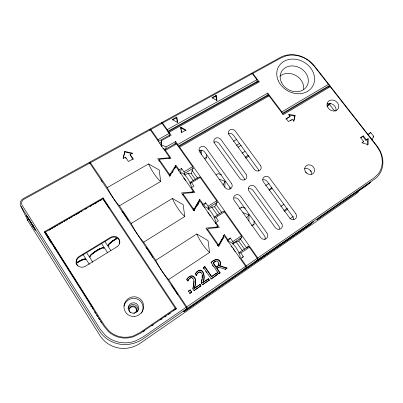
<?xml version="1.0" encoding="UTF-8"?>
<svg xmlns="http://www.w3.org/2000/svg" width="403" height="403" viewBox="0 0 403 403"><rect width="100%" height="100%" fill="white"/><g stroke="black" fill="none" stroke-linecap="round" stroke-linejoin="round"><path stroke-width="0.6" d="M161.129 145.992L161.145 143.236L161.709 140.531L171.189 135.207L169.099 132.244L168.232 131.756L258.177 81.557L259.205 81.89L169.099 132.244M161.346 146.581L161.709 140.531M366.387 139.826L368.181 138.652L368.125 144.657L361.894 142.768L363.692 141.589L360.625 137.645L363.32 135.892L366.387 139.826L365.869 140.335L362.811 136.405L363.32 135.892M367.601 145.156L367.657 139.166L368.181 138.652M252.832 225.479L254.081 224.033L254.132 221.025M248.888 221.03L249.009 214.839L242.954 212.693M230.012 188.997L230.073 187.163M224.849 187.259L225.055 181.274L219.066 179.134M205.656 159.225L206.472 157.256L206.593 154.767M201.414 154.334L201.621 150.284M123.237 158.364L124.865 151.452L132.511 153.18L130.174 154.485L130.129 155.009L133.096 159.351L133.151 158.837L130.174 154.485M124.865 151.452L123.122 158.429L125.479 157.11L126.104 158.601M202.11 277.803L202.19 275.355M193.621 284.478L193.818 280.997M149.856 130.199L150.042 129.015L161.205 122.88L162.051 123.343L169.154 133.418L169.764 135.02L169.487 136.209M201.656 281.042L202.014 278.805M193.254 286.74L193.531 285.042M161.553 123.615L161.759 122.572L251.311 73.376L252.323 73.689L256.892 79.749L257.321 81.335L256.545 82.968M201.309 282.785L201.54 281.621M201.193 283.369L201.409 283.113C201.752 279.667 204.266 273.969 200.155 271.944C198.13 271.874 196.961 273.914 196.196 275.501L195.651 274.69M192.77 289.087L192.966 288.845C193.324 285.374 195.903 279.627 191.757 277.576L190.07 278.04L189.138 278.952M192.891 288.498L193.133 287.324M202.769 284.639L209.359 280.05L208.467 278.745L202.79 282.71C205.621 277.879 203.233 265.461 196.085 272.559M202.79 282.71L203.006 282.453C206.326 275.778 202.241 264.066 195.102 273.884M293.58 121.202L295.051 115.454L288.598 114.301L290.089 116.276L289.722 116.84L285.863 119.147L286.226 118.588L290.089 116.276M295.051 115.454L293.837 121.222L292.336 119.243L288.477 121.565L286.226 118.588M199.898 284.674L200.79 285.984L193.858 290.704L201.001 285.737L200.11 284.422L194.387 288.417C195.117 284.609 197.208 278.71 192.83 276.302C190.297 275.355 187.914 277.521 186.675 279.526L187.773 281.153L188.307 280.201M194.387 288.417L194.584 288.175C195.319 284.357 197.41 278.448 193.027 276.03C190.488 275.083 188.095 277.254 186.856 279.264L187.954 280.896M158.984 161.356L159.331 159.744L160.47 159.089L171.008 158.303L165.437 150.304L164.565 149.765L175.693 143.433L176.579 143.952L192.599 166.676L193.178 168.242L191.208 173.481L195.4 179.441M177.748 144.506L267.718 93.153L268.126 94.73L178.348 146.098L177.748 144.506L175.643 141.524L166.167 146.904L165.557 149.543L162.787 148.354M172.237 120.099L172.373 119.52L176.741 117.112L177.511 122.477L172.373 119.52M177.28 122.452L176.741 117.112M169.043 158.837L169.451 157.23L150.294 129.801L149.473 129.323L89.934 162.026L90.035 163.205M174.937 144.188L175.643 141.524M180.836 127.131L180.685 127.701L185.813 130.622L185.974 130.063L180.836 127.131L181.612 132.527L185.974 130.063M169.099 175.471L169.426 174.287L170.565 173.622L175.824 165.185L179.123 169.9L178.756 171.058M169.734 176.585L170.565 173.622M174.897 168.333L175.824 165.185M180.081 173.114L181.592 168.449L183.944 171.804L184.539 173.371L184.131 174.554M216.698 100.564L215.943 96.02L216.164 95.41L212.028 97.687L217.021 100.528L216.164 95.41M182.72 195.107L183.123 194.024L184.257 193.334L194.845 192.397L191.49 187.591L193.954 186.095L191.576 182.7L190.629 182.07L189.964 183.783M200.175 152.591L201.052 150.284M191.697 193.047L192.135 191.989L193.259 191.304L176.232 166.938L175.109 167.598L169.834 176.066L157.764 158.666L168.328 157.88L169.451 157.23M192.594 192.891L193.259 191.304M193.027 209.968L193.49 208.961L194.624 208.255L199.782 199.455L203.177 204.301L202.638 205.374M193.445 210.779L194.624 208.255M371.898 140.269L373.752 136.33L370.745 132.501L367.748 134.451M199.782 199.455L193.531 210.744M197.43 205.49L199.097 201.968L200.22 201.268L217.701 226.295L216.683 227.841M203.701 206.558L205.636 202.764L208.049 206.215L208.608 207.741L208.064 208.749M219.595 266.035L219.852 265.743L227.06 268L226.788 268.282L219.595 266.035C222.768 259.572 214.849 257.693 211.182 262.474M219.852 265.743C221.348 263.809 220.557 260.882 218.497 259.713C215.66 258.373 213.187 261.24 210.945 262.489L218.658 273.723L220.109 272.735L217.036 268.262L218.688 267.149L225.196 269.269L227.06 268M196.196 275.501L197.138 273.823M267.36 96.161L268.126 94.73M223.111 184.811L225.055 181.274M217.771 245.775L218.653 244.178M217.852 245.805L219.333 243.815L224.385 234.652L227.846 239.644L227.096 240.606M218.355 246.021L221.579 240.163L223.736 237.261L224.849 236.531L245.659 266.312L246.162 267.758L241.926 271.582L184.896 310.98L184.252 310.305M223.736 237.261L218.668 246.465L205.938 228.113L216.582 227.015L217.701 226.295M188.12 280.463L188.71 279.475M207.993 209.464L211.782 207.077L214.643 206.83L217.207 202.336L216.668 200.81L200.22 177.486L199.258 176.872L190.629 182.07M199.097 201.968L193.924 210.794L181.531 192.926L192.135 191.989M194.251 210.92L194.886 209.837M214.28 217.635L214.864 216.673L223.448 211.192L224.486 211.907L241.372 235.856L241.876 237.337L238.687 241.044L236.173 241.865L232.858 244.077M207.006 230.123L207.555 229.216L208.689 228.491L219.318 227.393L215.872 222.466L218.325 220.894L215.887 217.403L214.864 216.673M172.479 172.494L173.124 171.456M215.257 223.443L215.872 222.466M215.912 228.048L216.582 227.015M190.911 277.642L189.884 278.302M241.382 207.807L241.951 207.016L245.477 208.265M328.289 87.219L329.624 85.365L314.451 65.981A25.505 21.409 29.9 0 0 280.392 57.402L251.799 73.109L252.812 73.422L259.205 81.89M191.566 277.838L191.757 277.576M192.372 278.166L192.569 277.904M223.101 236.4L224.385 234.652M217.469 245.553L219.333 243.815M199.107 272.287L199.314 272.01M203.908 268.836L203.208 267.809L204.895 266.539L211.696 276.493L211.459 276.76L204.674 266.826L204.895 266.539M199.943 272.221L200.155 271.944M326.939 106.16L329.619 104.528L330.253 103.702L326.939 105.717M200.744 272.549L200.956 272.272M188.523 279.737L189.324 278.685M227.609 241.427L230.294 238.027L232.773 241.573L233.292 243.054L232.602 243.88M246.626 217.847L249.009 214.839M173.35 310.925L175.37 308.386L102.815 198.795L45.378 232.022L52.45 243.82L92.725 307.549L93.058 309.182M213.036 263.088C217.247 257.406 222.234 265.275 215.932 267.305L213.036 263.088L215.54 261.537M175.688 309.459L176.393 308.587L103.052 197.868L44.335 231.806L50.793 242.359L51.871 241.724M189.954 293.263L189.763 293.49L191.778 292.019L190.292 289.807L188.468 291.042L189.954 293.263L191.778 292.019M217.005 271.954L218.406 273.99L219.852 273.007L216.789 268.549L217.036 268.262M218.688 267.149L216.789 268.549M217.514 274.498L210.91 279.093L217.514 274.498L216.597 273.163L211.696 276.493M211.459 276.76L216.597 273.163M219.852 273.007L220.109 272.735M238.621 253.396L239.714 252.228L248.288 246.435L249.407 247.251L257.225 258.343L257.703 259.794L255.064 262.131L310.501 224.033L242.465 271.209L246.717 267.38L257.703 259.794M358.605 191.737A24.714 21.399 41.9 0 1 355.738 194.181L140.466 343.099A29.636 28.633 -49.9 0 1 99.848 335.407L27.983 221.01L20.916 206.276A6.126 5.506 -14.1 0 1 23.288 198.634L89.305 162.369L186.166 307.288L186.806 308.723L183.113 311.766L184.786 310.874L184.05 311.66L309.091 225.277L313.363 221.726L256.419 261.038L258.247 259.421L374.387 179.27A26.583 22.613 41.3 0 0 376.86 145.76L329.976 85.844L282.14 114.21M184.896 310.98L187.415 308.305L246.162 267.758M246.611 248.188L248.288 246.435M242.475 257.507L243.326 256.646L240.818 253.064L239.714 252.228M369.123 134.108L370.745 132.501M363.692 141.589L362.282 142.682M372.926 137.121L373.752 136.33M197.546 273.32L198.276 272.675M186.166 307.288L142.586 337.311L135.317 341.039A30.673 29.731 -47.3 0 1 105.379 335.361L100.226 329.236L22.094 205.172A4.705 4.232 -14 0 1 23.913 199.304L90 162.958M187.415 308.305L186.775 306.869L245.659 266.312M246.717 267.38L246.213 265.93L257.225 258.343M258.247 259.421L257.769 257.965L374.085 177.844L378.256 173.91A25.344 21.55 41.3 0 0 379.868 151.332L376.462 145.79L330.248 86.716L329.976 85.844M186.806 308.723L143.246 338.787A32.164 31.167 -47.4 0 1 98.967 330.354L20.916 206.276M175.37 308.386L139.982 332.606L133.68 335.815A25.203 24.427 -47.3 0 1 109.158 331.145L104.689 325.846L45.378 232.022M176.393 308.587L140.355 333.276L133.912 336.56A25.983 25.182 -47.3 0 1 108.619 331.745L104.055 326.329L44.335 231.806M143.005 331.911L144.556 330.848M151.8 325.886L153.352 324.823M160.596 319.856L162.147 318.793M164.736 317.02L166.288 315.957M168.353 314.536L170.424 313.121M224.929 269.552L226.788 268.282M188.282 291.278L190.1 290.044L191.581 292.256M194.584 288.175L200.11 284.422M203.006 282.453L208.467 278.745M243.326 256.646L240.888 258.308L246.213 265.93M209.359 280.05L202.497 284.72L201.409 283.113M240.818 253.064L249.407 247.251M215.932 267.305C217.222 266.448 219.282 265.37 218.713 263.491M289.752 218.91L293.339 216.487M203.208 267.809L204.674 266.826M283.783 210.704L287.374 208.311M284.387 211.379L287.425 209.353M232.773 241.573L241.372 235.856M233.292 243.054L241.876 237.337M251.467 225.766L254.081 224.033M280.79 206.356L283.934 204.276M227.846 239.644L230.294 238.027M155.765 260.323A18.11 3.305 57.6 0 0 168.595 279.571L209.575 252.48L208.039 240.641L196.82 233.962L155.765 260.323L143.659 242.173A17.818 3.219 58.4 0 1 131.182 223.453L119.404 205.802A17.636 3.118 59.1 0 1 107.263 187.586L89.934 162.026M221.579 240.163L222.678 239.442L222.285 238.883M365.869 140.335L367.657 139.166M360.564 137.866L362.811 136.405M90.695 306.376L91.753 305.691M239.332 208.704L241.951 207.016M269.254 189.45L271.884 187.758M268.952 190.473L272.085 188.458M215.887 217.403L224.486 211.907M265.552 185.662L269.159 183.355M208.608 207.741L217.207 202.336M208.049 206.215L216.668 200.81M143.659 242.173L184.791 216.497L183.148 204.633L172.378 198.478L131.182 223.453M203.177 204.301L205.636 202.764M216.043 174.912L218.149 173.633L221.64 174.882M245.054 157.261L248.223 155.336M245.503 158.248L249.17 156.011M327.256 105.369L330.48 103.415M191.576 182.7L200.22 177.486M241.951 153.236L245.059 151.357M290.518 120.668L291.48 120.089M238.012 147.186L241.236 145.256M32.754 226.4L35.449 230.309L31.404 223.091L26.366 215.454L32.754 226.4L33.827 225.761M184.796 175.104L188.01 173.189L191.208 173.481M236.274 145.433L239.387 143.579M183.944 171.804L192.599 166.676M54.697 248.49L55.649 247.926M330.248 86.716L283.238 114.628L269.073 95.859L268.015 95.491L178.715 146.647L179.612 147.171L257.769 257.965M184.539 173.371L193.178 168.242M119.404 205.802L160.671 181.471L159.205 169.995L148.581 163.925L107.263 187.586M281.868 111.868L328.42 84.353L329.624 85.365L282.256 113.424L281.868 111.868L267.718 93.153M204.366 158.505L206.472 157.256M233.438 141.302L236.616 139.423M179.123 169.9L181.592 168.449M44.723 232.753L45.801 232.128M49.045 230.249L50.667 229.312M51.745 228.687L52.828 228.058M53.906 227.433L55.528 226.496M56.611 225.871L57.689 225.247M59.312 224.305L60.395 223.68M61.473 223.055L62.556 222.431M64.178 221.494L65.256 220.864M66.339 220.24L67.422 219.615M69.039 218.678L70.122 218.053M71.205 217.429L72.283 216.799M73.905 215.862L74.988 215.237M76.066 214.613L79.849 212.421M80.932 211.797L82.011 211.172M85.255 209.293L86.877 208.356M90.121 206.477L91.743 205.54M92.821 204.915L93.904 204.291M94.982 203.666L96.604 202.724M97.687 202.099L98.765 201.475M99.848 200.85L101.47 199.913M179.612 147.171L269.073 95.859M165.437 150.304L176.579 143.952M133.151 158.837L128.456 161.477L125.479 157.11M169.764 135.02L158.626 141.272L157.996 139.665L150.863 129.494L150.042 129.015M159.598 143.115L161.613 141.982M157.996 139.665L169.154 133.418M257.321 81.335L167.86 131.242L167.245 129.635L256.892 79.749M90.63 162.616L150.294 129.801M150.863 129.494L162.051 123.343M252.323 73.689L162.6 123.031L161.759 122.572M252.812 73.422L281.39 57.705L286.709 55.679A24.316 20.397 29.9 0 1 309.625 61.468L313.997 65.916L328.42 84.353M172.781 119.797L176.6 117.691M212.331 98.015L215.943 96.02M288.815 114.976L294.674 116.019M124.829 151.981L132.461 153.704M161.684 144.984L166.167 146.904M329.619 104.528L334.48 110.79M162.6 123.031L167.245 129.635M191.909 170.157L197.707 178.388M215.817 204.114L221.61 212.346M240.077 238.586L246.601 247.845M214.643 206.83L219.655 213.963M238.687 241.044L244.581 249.442M188.01 173.189L193.319 180.761M211.782 207.077L217.615 215.388M236.173 241.865L242.51 250.908M197.455 203.258L198.17 204.291M159.331 159.744L169.426 174.287M183.123 194.024L193.49 208.961M207.555 229.216L218.204 244.561M213.278 262.796L216.179 267.023M212.462 265.335L213.162 266.353M216.351 273.441L217.262 274.77M203.424 267.521L211.147 278.836M205.661 271.4L206.361 272.428M208.24 279.007L209.127 280.312M195.304 273.612L196.402 275.229M192.966 288.845L194.06 290.467M168.595 279.571L186.775 306.869M109.137 208.104L103.092 198.971L103.052 197.868M104.79 241.276L110.926 250.681M101.455 243.301L107.596 252.736M86.358 252.258L92.786 262.257M82.942 254.333L89.37 264.363M94.504 311.841L95.506 313.433M96.508 315.02L97.511 316.607M98.518 318.199L99.521 319.786M100.523 321.372L101.526 322.959M100.916 179.798L102.085 181.743M180.771 128.295L180.942 129.494M181.113 130.688L181.37 132.481M127.973 308.648A5.179 5.043 -48.4 0 1 134.693 304.784A5.179 5.043 -48.4 0 1 137.483 311.862M123.978 306.119A9.803 9.551 -47.6 0 1 136.466 298.759A9.803 9.551 -47.6 0 1 142.224 311.756M142.007 312.214A9.803 9.551 -47.6 0 1 141.498 313.106M77.739 265.98A6.11 5.768 -22.2 0 1 79.23 257.124L110.815 237.926A5.884 5.627 -10.6 0 1 117.323 238.037A5.884 5.627 -10.6 0 1 119.631 243.84M304.587 168.519A5.143 4.539 39.1 0 1 311.408 174.222M130.365 312.592A3.844 3.743 -48.4 0 1 130.622 306.774A3.844 3.743 -48.4 0 1 136.279 307.877A3.844 3.743 -48.4 0 1 134.073 313.312M129.388 308.824A3.808 3.708 -48.8 0 1 134.441 307.096A3.808 3.708 -48.8 0 1 136.043 312.118M326.984 103.919A6.126 5.158 35 0 1 333.649 105.012A6.126 5.158 35 0 1 335.865 111.198M230.199 188.654A3.99 3.692 30 0 0 229.483 186.796L204.664 152.022A3.939 3.587 21.9 0 0 199.258 150.777M213.822 142.274A3.894 3.516 24.1 0 1 219.156 143.508L243.911 177.804A3.949 3.612 31.6 0 1 244.631 179.642M258.766 170.812A3.909 3.536 32.8 0 0 258.036 169.003L233.357 135.171A3.854 3.446 25.9 0 0 228.088 133.937M234.078 198.004A4.01 3.723 33.7 0 1 238.647 199.626L264.398 235.705A4.09 3.808 45.2 0 1 264.872 239.649M279.486 228.954A4.05 3.723 44.6 0 0 278.72 226.028L253.049 190.458A3.97 3.647 34.8 0 0 248.53 188.846M293.52 219.434A4.01 3.642 44.2 0 0 292.739 216.557L267.149 181.481A3.929 3.567 35.7 0 0 262.685 179.884M27.983 221.01A5.632 5.108 -16 0 1 27.283 218.905M146.007 247.462A8.503 1.481 57.9 0 1 152.656 257.446M121.897 211.273A8.392 1.441 58.6 0 1 128.164 220.557M171.154 285.037A8.665 1.521 57.2 0 1 173.189 287.525L175.698 291.298A8.665 1.521 57.2 0 1 177.632 294.925M209.575 252.48A17.581 4.65 57.2 0 1 196.82 233.962M184.791 216.497A17.309 4.534 58.4 0 1 172.378 198.478M160.671 181.471A17.138 4.398 59.5 0 1 148.581 163.925M279.833 76.212A14.286 12.09 29.9 0 1 295.706 75.411A14.286 12.09 29.9 0 1 303.64 89.31M109.117 246.047A8.226 1.617 -33 0 1 109.646 243.588A8.226 1.617 -33 0 1 117.051 238.375M109.948 243.573A7.506 1.476 -33 0 1 116.885 238.641M108.266 245.785A8.226 1.617 -33 0 1 110.095 242.792A8.226 1.617 -33 0 1 116.895 238.138M108.639 245.059A7.501 1.476 -33 0 1 116.729 238.405M90.166 257.19A8.392 1.642 -32.6 0 1 95.879 251.25A8.392 1.642 -32.6 0 1 104.1 248.162M92.257 254.147A7.657 1.496 -32.6 0 1 93.592 253.044M93.964 252.762A7.657 1.496 -32.6 0 1 95.163 251.905M95.576 251.623A7.657 1.496 -32.6 0 1 96.433 251.074M96.861 250.807A7.657 1.496 -32.6 0 1 101.526 248.485M90.015 256.953A8.392 1.647 -32.6 0 1 96.649 250.429A8.392 1.647 -32.6 0 1 103.727 248.56M90.332 256.258A7.657 1.501 -32.6 0 1 94.201 252.238A7.657 1.501 -32.6 0 1 101.37 248.248M102.422 247.976A7.657 1.501 -32.6 0 1 103.092 247.996M76.091 263.381A8.574 1.667 -32.2 0 1 83.28 259.502A8.574 1.667 -32.2 0 1 85.517 260.036M76.298 263.426A7.823 1.521 -32.2 0 1 82.882 259.875M75.94 263.139A8.574 1.672 -32.2 0 1 83.124 259.26A8.574 1.672 -32.2 0 1 85.365 259.799M76.147 263.179A7.823 1.526 -32.2 0 1 84.59 259.305M228.587 242.107A9.813 2.886 56.4 0 1 236.198 247.86A9.813 2.886 56.4 0 1 239.795 258.152M231.02 246.107A9.833 2.846 56.4 0 1 232.199 247.442M233.136 248.636A9.833 2.846 56.4 0 1 233.74 249.472M234.037 249.9A9.833 2.846 56.4 0 1 235.151 251.668M204.361 207.384A9.642 2.826 57.7 0 1 211.409 212.411A9.642 2.826 57.7 0 1 215.278 223.015M207.827 212.441A9.657 2.786 57.7 0 1 210.326 216.094M180.73 173.597A9.516 2.756 58.9 0 1 186.544 176.952A9.516 2.756 58.9 0 1 191.516 187.753M183.692 177.93A9.536 2.715 58.9 0 1 185.808 180.952M310.642 170.524A5.783 5.108 39.1 0 1 311.383 171.804M305.55 172.464A5.687 5.043 39.3 0 1 306.356 173.038M320.773 216.668L316.798 219.947L366.146 185.859L370.871 182.08L320.773 216.668M117.056 246.722L85.335 266.267A6.136 5.798 -22 0 1 76.963 264.58A6.136 5.798 -22 0 1 79.084 256.479L110.82 237.206A5.909 5.652 -10.3 0 1 118.935 238.908A5.909 5.652 -10.3 0 1 117.056 246.722M260.424 165.431L235.322 131.111A3.914 3.491 26 0 0 229.962 129.862A3.914 3.491 26 0 0 229.095 134.753L254.233 169.28A3.97 3.582 32.7 0 0 259.638 170.519A3.97 3.582 32.7 0 0 260.424 165.431M295.737 213.701L269.693 178.096A3.995 3.612 35.6 0 0 264.272 176.872A3.995 3.612 35.6 0 0 263.512 182.025L289.591 217.847A4.075 3.692 43.9 0 0 295.061 219.061A4.075 3.692 43.9 0 0 295.737 213.701M246.097 174.338L220.92 139.539A3.959 3.562 24.2 0 0 215.489 138.279A3.959 3.562 24.2 0 0 214.562 143.256L239.77 178.267A4.01 3.662 31.5 0 0 245.251 179.511A4.01 3.662 31.5 0 0 246.097 174.338M281.521 223.297L255.391 187.183A4.035 3.692 34.7 0 0 249.9 185.954A4.035 3.692 34.7 0 0 249.074 191.193L275.239 227.539A4.116 3.773 44.4 0 0 280.785 228.748A4.116 3.773 44.4 0 0 281.521 223.297M231.458 183.436L206.21 148.143A4.005 3.637 22 0 0 200.709 146.883A4.005 3.637 22 0 0 199.717 151.941L224.99 187.45A4.055 3.743 29.9 0 0 230.546 188.7A4.055 3.743 29.9 0 0 231.458 183.436M266.988 233.105L240.777 196.468A4.075 3.778 33.6 0 0 235.211 195.233A4.075 3.778 33.6 0 0 234.324 200.563L260.57 237.438A4.156 3.864 44.9 0 0 266.192 238.652A4.156 3.864 44.9 0 0 266.988 233.105M134.27 316.431A9.959 9.712 -46.9 0 0 142.078 301.086A9.959 9.712 -46.9 0 0 125.076 302.321A9.959 9.712 -46.9 0 0 134.27 316.431M133.66 313.186A5.279 5.143 -47.6 0 0 137.806 305.061A5.279 5.143 -47.6 0 0 128.804 305.706A5.279 5.143 -47.6 0 0 133.66 313.186M305.081 171.048A5.224 4.594 39 0 0 313.66 173.003A5.224 4.594 39 0 0 310.189 164.943A5.224 4.594 39 0 0 305.081 171.048M327.548 106.966A6.196 5.204 34.9 0 0 337.709 109.415A6.196 5.204 34.9 0 0 333.457 100.14A6.196 5.204 34.9 0 0 327.548 106.966M281.329 82.147A14.624 12.297 29.9 0 0 305.565 87.955A14.624 12.297 29.9 0 0 295.832 66.344A14.624 12.297 29.9 0 0 281.329 82.147M278.352 80.917A19.656 16.488 29.9 0 0 310.93 88.65A19.656 16.488 29.9 0 0 297.726 59.664A19.656 16.488 29.9 0 0 278.352 80.917"/></g></svg>
